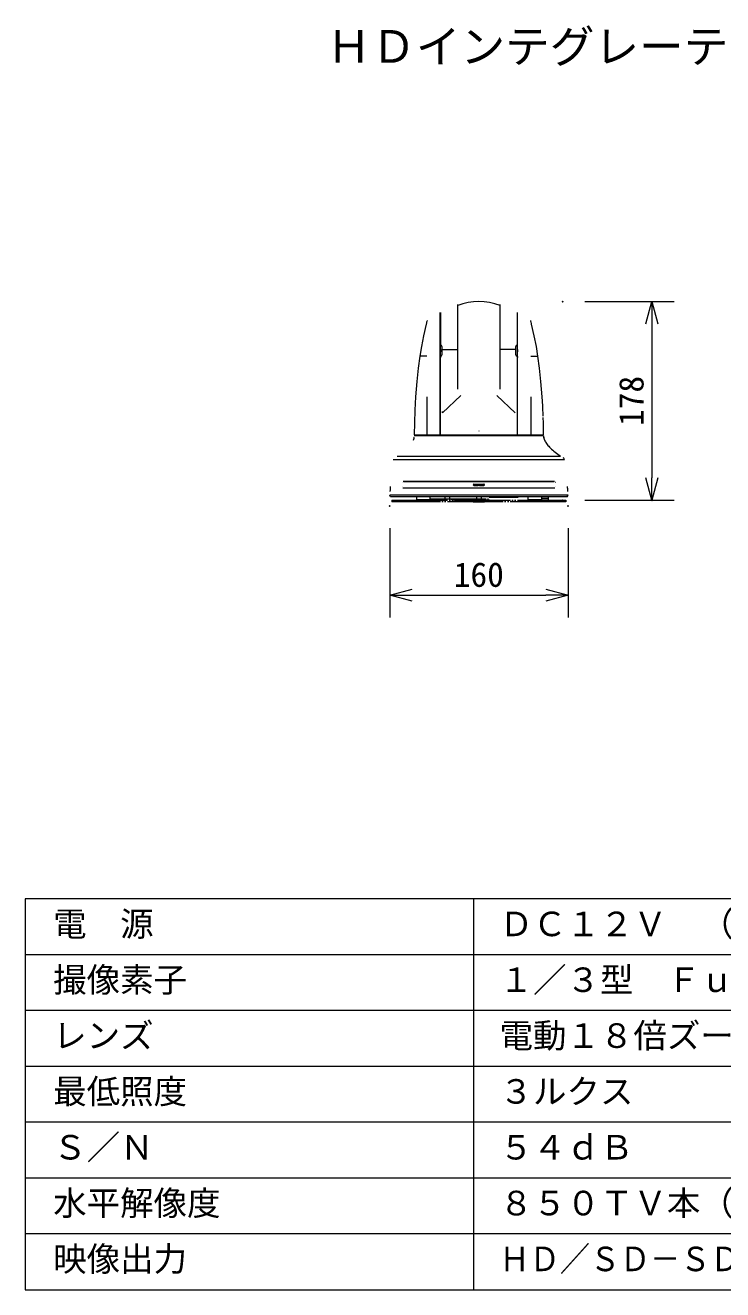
# Model space of a CAD drawing. Units: millimetres, scale not verified. Extents: x -63 to 62, y -56 to 57.
# Drawn here: x -62.5 to 0, y -56.5 to 56.7 of the extents above; entities that cross this region are included whole.
import ezdxf
from ezdxf.enums import TextEntityAlignment as Align

# ---------------------------------------------------------------- set-up
doc = ezdxf.new("R2010")
doc.units = ezdxf.units.MM
doc.header["$LTSCALE"] = 0.125
doc.header["$PDMODE"] = 32
doc.header["$PDSIZE"] = 0.025
doc.linetypes.add('USER1', pattern=[45, 40, -1, 1, -1, 1, -1])
for name, color, linetype, lineweight in [('0-0_0', 7, 'Continuous', 18), ('0-1_WAKU', 1, 'Continuous', 18), ('0-4_GAIKEI', 1, 'Continuous', 18), ('0-5_SUNPO', 7, 'Continuous', 18)]:
    doc.layers.add(name, color=color, linetype=linetype, lineweight=lineweight)
doc.layers.add('0-2_MOJI1', color=7, linetype='Continuous')
doc.layers.add('0-6_DEFPOINTS', color=7, linetype='Continuous')
doc.styles.add('ＭＳ ゴシック', font='')
doc.styles.get('ＭＳ ゴシック').set_extended_font_data('MS Gothic')

# ---------------------------------------------------------------- blocks, each defined once
blk = doc.blocks.new('_OPEN30')
at = {"layer": '0-0_0'}
blk.add_line((0, 0), (-1, 0), dxfattribs=at)
blk.add_lwpolyline([(-1, 0.26795), (0, 0), (-1, -0.26795)], dxfattribs=at)
blk = doc.blocks.new('D5')
at = {"layer": '0-5_SUNPO'}
for p, q in [((-10.4779, 29.2353), (-2.4779, 29.2353)), ((-4.4779, 27.2353), (-4.4779, 13.4453)), ((-10.4779, 11.4453), (-2.4779, 11.4453))]:
    blk.add_line(p, q, dxfattribs=at)
at = {"layer": '0-6_DEFPOINTS'}
for p in [(-12.4779, 29.2353), (-12.4779, 11.4453), (-4.4779, 11.4453)]:
    blk.add_point(p, dxfattribs=at)
at = {"layer": '0-5_SUNPO', "xscale": 2, "yscale": 2}
for p, rotation in [((-4.4779, 29.2353), 90), ((-4.4779, 11.4453), 270)]:
    blk.add_blockref('_OPEN30', p, dxfattribs=dict(at, rotation=rotation))
at = {"layer": '0-5_SUNPO', "style": 'ＭＳ ゴシック'}
blk.add_text('178', height=2.199, rotation=90, dxfattribs=at).set_placement((-4.5679, 18.0903), align=Align.BOTTOM_LEFT)
blk = doc.blocks.new('D4')
at = {"layer": '0-5_SUNPO'}
for p, q in [((-27.9749, 8.9328), (-27.9749, 0.9328)), ((-11.9927, 8.9328), (-11.9927, 0.9328)), ((-25.9749, 2.9328), (-13.9927, 2.9328))]:
    blk.add_line(p, q, dxfattribs=at)
at = {"layer": '0-6_DEFPOINTS'}
for p in [(-27.9749, 10.9328), (-11.9927, 10.9328), (-11.9927, 2.9328)]:
    blk.add_point(p, dxfattribs=at)
at = {"layer": '0-5_SUNPO', "xscale": 2, "yscale": 2, "rotation": 180}
blk.add_blockref('_OPEN30', (-27.9749, 2.9328), dxfattribs=at)
at = {"layer": '0-5_SUNPO', "xscale": 2, "yscale": 2}
blk.add_blockref('_OPEN30', (-11.9927, 2.9328), dxfattribs=at)
at = {"layer": '0-5_SUNPO', "style": 'ＭＳ ゴシック'}
blk.add_text('160', height=2.199, dxfattribs=at).set_placement((-22.2338, 3.0228), align=Align.BOTTOM_LEFT)

msp = doc.modelspace()

# ---------------------------------------------------------------- linework, layer by layer
at = {"layer": '0-1_WAKU', "color": 4}
for p, q in [((62.4894, -21.4907), (-62.5106, -21.4907)), ((-62.5106, -21.4907), (-62.5106, -56.4907)), ((-22.305, -56.4907), (-22.305, -21.4907)), ((-62.5106, -56.4907), (62.4894, -56.4907))]:
    msp.add_line(p, q, dxfattribs=at)
at = {"layer": '0-1_WAKU'}
for p, q in [((62.4894, -26.4907), (-62.5106, -26.4907)), ((62.4894, -31.4907), (-62.5106, -31.4907)), ((62.4894, -36.4907), (-62.5106, -36.4907)), ((62.4894, -41.4907), (-62.5106, -41.4907)), ((62.4894, -46.4907), (-62.5106, -46.4907)), ((62.4894, -51.4907), (-62.5106, -51.4907))]:
    msp.add_line(p, q, dxfattribs=at)
at = {"layer": '0-4_GAIKEI'}
for p, q in [((-23.7616, 24.1675), (-23.7616, 31.747)), ((-19.9616, 24.1674), (-19.9616, 31.747)), ((-25.3316, 20.0088), (-25.3316, 31.0197)), ((-25.3116, 31.0306), (-25.3116, 28.1138)), ((-18.4116, 28.1138), (-18.4116, 31.0306)), ((-18.3916, 20.0088), (-18.3916, 31.0197)), ((-26.5878, 29.9712), (-26.5231, 29.9712)), ((-17.2, 29.9712), (-17.1354, 29.9712)), ((-25.3316, 29.1439), (-25.3116, 29.1439)), ((-25.3316, 28.9088), (-25.3116, 28.9088)), ((-25.3316, 28.699), (-25.3116, 28.699)), ((-25.3116, 28.6688), (-25.3316, 28.6688)), ((-25.3316, 28.4138), (-25.3116, 28.4138)), ((-25.3116, 28.3638), (-25.3316, 28.3638)), ((-18.4116, 29.1439), (-18.3916, 29.1439)), ((-18.4116, 28.9088), (-18.3916, 28.9088)), ((-18.3916, 28.699), (-18.4116, 28.699)), ((-18.3916, 28.6688), (-18.4116, 28.6688)), ((-18.4116, 28.4138), (-18.3916, 28.4138)), ((-18.3916, 28.3638), (-18.4116, 28.3638)), ((-25.3116, 27.7088), (-25.3116, 27.5088)), ((-25.3116, 27.7088), (-25.3066, 27.7088)), ((-25.3116, 27.6788), (-25.3066, 27.6788)), ((-25.3116, 27.5388), (-25.3066, 27.5388)), ((-25.3116, 27.5088), (-25.3066, 27.5088)), ((-25.3066, 27.1088), (-25.3066, 28.1088)), ((-25.1766, 27.9739), (-25.1766, 27.2338)), ((-25.1152, 27.7088), (-23.7616, 27.7088)), ((-18.608, 27.7086), (-19.9616, 27.7087)), ((-18.5466, 27.2338), (-18.5466, 27.9739)), ((-18.4166, 28.1088), (-18.4166, 27.1088)), ((-18.4166, 27.7088), (-18.4116, 27.7088)), ((-18.4166, 27.6788), (-18.4116, 27.6788)), ((-18.4166, 27.5388), (-18.4116, 27.5388)), ((-18.4166, 27.5088), (-18.4116, 27.5088)), ((-18.4116, 27.7088), (-18.4116, 27.5088)), ((-26.5228, 27.1101), (-27.1547, 27.1101)), ((-25.3116, 27.0088), (-25.3316, 27.0088)), ((-25.3116, 26.9088), (-25.3316, 26.9088)), ((-25.3141, 27.0888), (-25.3141, 27.0088)), ((-25.3116, 27.0888), (-25.3141, 27.0888)), ((-25.3116, 20.0588), (-25.3116, 27.1038)), ((-18.4116, 20.0588), (-18.4116, 27.1038)), ((-18.4116, 27.0888), (-18.4091, 27.0888)), ((-18.3916, 27.0088), (-18.4116, 27.0088)), ((-18.3916, 26.9088), (-18.4116, 26.9088)), ((-18.4091, 27.0888), (-18.4091, 27.0088)), ((-17.2004, 27.1101), (-16.5685, 27.1101)), ((-26.5116, 23.4845), (-26.5116, 20.0588)), ((-23.4753, 23.5973), (-25.1152, 22.0532)), ((-18.6079, 22.0532), (-20.2479, 23.5973)), ((-17.2116, 23.4845), (-17.2116, 20.0588)), ((-25.1666, 22.1672), (-25.1667, 22.0532)), ((-25.1152, 22.054), (-25.1152, 22.1672)), ((-21.8617, 20.4211), (-21.8617, 20.3933)), ((-28.6334, 15.9088), (-15.0898, 15.9088)), ((-28.6213, 15.8988), (-15.1019, 15.8988)), ((-18.4786, 15.8988), (-18.4786, 15.9088)), ((-18.4616, 15.8988), (-18.4616, 15.9088)), ((-18.2616, 15.9088), (-18.2616, 15.8988)), ((-18.2176, 15.9088), (-18.2176, 15.8988)), ((-28.7367, 15.4024), (-28.7223, 15.4024)), ((-28.7001, 15.7951), (-28.7145, 15.7951)), ((-15.0545, 15.2888), (-28.6686, 15.2888)), ((-15.0678, 15.2988), (-28.6554, 15.2988)), ((-22.3166, 15.6488), (-22.3393, 15.6488)), ((-22.3393, 15.5488), (-22.3166, 15.5488)), ((-22.3166, 15.6538), (-21.4066, 15.6538)), ((-21.4066, 15.5438), (-22.3166, 15.5438)), ((-22.3116, 15.6538), (-22.3116, 15.6488)), ((-22.3116, 15.6488), (-21.4116, 15.6488)), ((-21.4116, 15.5488), (-22.3116, 15.5488)), ((-22.3116, 15.5438), (-22.3116, 15.5482)), ((-22.3116, 15.5466), (-21.9216, 15.5466)), ((-22.2116, 15.6538), (-22.2116, 15.6488)), ((-22.2116, 15.651), (-21.5116, 15.651)), ((-21.9216, 15.5438), (-21.9216, 15.5488)), ((-21.8016, 15.5438), (-21.8016, 15.5488)), ((-21.8016, 15.5466), (-21.4116, 15.5466)), ((-21.5116, 15.6538), (-21.5116, 15.6488)), ((-21.4116, 15.6538), (-21.4116, 15.6488)), ((-21.4116, 15.5488), (-21.4116, 15.5438)), ((-21.3839, 15.6488), (-21.4066, 15.6488)), ((-21.4066, 15.5488), (-21.3838, 15.5488)), ((-18.4786, 15.2888), (-18.4786, 15.2988)), ((-18.4616, 15.2888), (-18.4616, 15.2988)), ((-18.3616, 15.2988), (-18.3616, 15.2888)), ((-18.2616, 15.2988), (-18.2616, 15.2888)), ((-18.2176, 15.2988), (-18.2176, 15.2888)), ((-15.0087, 15.7951), (-15.0231, 15.7951)), ((-15.0009, 15.4024), (-14.9865, 15.4024)), ((-13.8705, 14.6634), (-29.8527, 14.6634)), ((-27.4616, 14.5088), (-27.4616, 14.2428)), ((-26.2616, 14.2428), (-27.4616, 14.2428)), ((-26.2616, 14.5088), (-26.2616, 14.2428)), ((-20.4776, 14.4826), (-20.5498, 14.4826)), ((-20.4776, 14.4826), (-20.4768, 14.4828)), ((-20.4322, 14.5088), (-20.4768, 14.4828)), ((-17.4616, 14.5088), (-17.4616, 14.2428)), ((-16.2616, 14.2428), (-17.4616, 14.2428)), ((-16.2616, 14.5088), (-16.2616, 14.2428))]:
    msp.add_line(p, q, dxfattribs=at)
at = {"layer": '0-4_GAIKEI', "color": 7}
for p, q in [((-16.1421, 22.6808), (-16.1914, 23.4849)), ((-16.1234, 22.317), (-16.1394, 22.6299)), ((-16.0979, 21.7288), (-16.0997, 21.7288)), ((-16.0614, 19.9888), (-27.6618, 19.9888)), ((-27.6616, 20.0588), (-16.0616, 20.0588)), ((-27.4916, 20.0088), (-27.4916, 19.9888)), ((-25.3316, 20.0088), (-27.4916, 20.0088)), ((-16.2316, 20.0088), (-18.3916, 20.0088)), ((-16.2316, 20.0088), (-16.2316, 19.9888)), ((-16.0614, 19.9888), (-16.0566, 19.9149)), ((-16.0566, 19.9149), (-16.0457, 19.8402)), ((-16.0441, 19.8321), (-16.0505, 19.8684)), ((-16.0457, 19.8402), (-16.0286, 19.7647)), ((-16.0223, 19.7419), (-16.0441, 19.8321)), ((-16.0286, 19.7647), (-16.0054, 19.6884)), ((-15.9914, 19.6499), (-16.0223, 19.7419)), ((-16.0054, 19.6884), (-15.976, 19.6112)), ((-15.9595, 19.5735), (-15.9914, 19.6499)), ((-29.1893, 18.1722), (-14.5339, 18.1722)), ((-29.5422, 17.8666), (-14.181, 17.8666)), ((-13.8897, 14.9919), (-13.8978, 15.1263)), ((-29.7728, 14.5088), (-29.8527, 14.6634)), ((-13.9504, 14.5088), (-29.7728, 14.5088)), ((-13.9504, 14.5088), (-13.8705, 14.6634))]:
    msp.add_line(p, q, dxfattribs=at)
at = {"layer": '0-4_GAIKEI', "linetype": 'USER1'}
for p, q in [((-29.6616, 14.2188), (-14.0616, 14.2188)), ((-29.6616, 14.2188), (-29.6616, 14.0588)), ((-14.0616, 14.0588), (-29.6616, 14.0588)), ((-26.8787, 14.2428), (-26.9116, 14.2188)), ((-26.2102, 14.3488), (-20.9863, 14.3488)), ((-24.9149, 14.5088), (-24.9149, 14.3488)), ((-24.4966, 14.5088), (-24.4966, 14.3488)), ((-24.4116, 14.3488), (-24.197, 14.2488)), ((-24.197, 14.2488), (-20.9139, 14.2488)), ((-23.6616, 14.2188), (-23.6616, 14.2488)), ((-23.1616, 14.2188), (-23.1616, 14.2488)), ((-22.3616, 14.0588), (-22.3616, 14.0578)), ((-22.3616, 14.0578), (-21.3616, 14.0578)), ((-22.0389, 14.3488), (-22.0389, 14.5088)), ((-21.634, 14.3488), (-21.634, 14.5088)), ((-21.3616, 14.0588), (-21.3616, 14.0578)), ((-20.9366, 14.4781), (-18.3385, 14.4781)), ((-16.6416, 14.2428), (-16.6416, 14.2188)), ((-15.6416, 14.4988), (-16.2616, 14.4988)), ((-15.6416, 14.3388), (-16.2616, 14.3388)), ((-16.0166, 14.5088), (-16.0166, 14.4988)), ((-15.6416, 14.4988), (-15.6416, 14.2188)), ((-14.0616, 14.2188), (-14.0616, 14.0588))]:
    msp.add_line(p, q, dxfattribs=at)
at = {"layer": '0-4_GAIKEI', "color": 7}
for points in [[(-26.5878, 29.9712), (-26.8227, 28.9395), (-27.0096, 27.9898), (-27.1547, 27.1101)], [(-26.5232, 30.2351), (-26.5447, 30.148), (-26.5675, 30.055), (-26.5878, 29.9712)], [(-17.1354, 29.9712), (-17.1557, 30.055), (-17.1785, 30.148), (-17.2, 30.2351)], [(-16.5685, 27.1101), (-16.7136, 27.9898), (-16.9005, 28.9395), (-17.1354, 29.9712)], [(-27.1547, 27.1101), (-27.298, 26.0436), (-27.4231, 24.8556), (-27.5317, 23.4849)], [(-16.1914, 23.4849), (-16.3001, 24.8556), (-16.4252, 26.0436), (-16.5685, 27.1101)], [(-27.5317, 23.4849), (-27.6016, 22.281), (-27.6446, 21.1336), (-27.6616, 20.0588)], [(-16.1394, 22.6299), (-16.1397, 22.6327), (-16.1426, 22.6398), (-16.1454, 22.6425)], [(-16.0979, 21.7288), (-16.1089, 22.0013), (-16.1234, 22.317)], [(-16.0616, 20.0588), (-16.0786, 21.1336), (-16.0944, 21.6343)], [(-27.6732, 19.8651), (-27.679, 19.8321), (-27.7009, 19.7419), (-27.7318, 19.6499), (-27.7636, 19.5737)], [(-15.976, 19.6112), (-15.9404, 19.5332), (-15.8987, 19.4544), (-15.8508, 19.3747), (-15.7968, 19.2942), (-15.7366, 19.2129), (-15.6703, 19.1308), (-15.5977, 19.0478), (-15.5191, 18.964), (-15.4342, 18.8793), (-15.3433, 18.7938), (-15.2461, 18.7075), (-15.1428, 18.6204), (-15.0333, 18.5324), (-14.9177, 18.4436)], [(-14.9177, 18.4436), (-14.7959, 18.354), (-14.668, 18.2635), (-14.5339, 18.1722)], [(-14.181, 17.8666), (-14.2047, 17.9242), (-14.2507, 17.9736), (-14.3006, 18.0149), (-14.3077, 18.0203)], [(-29.8055, 15.4485), (-29.8098, 15.3809), (-29.8173, 15.2598), (-29.8243, 15.1443), (-29.8334, 14.9932)], [(-13.8978, 15.1263), (-13.9039, 15.2263), (-13.9103, 15.3305), (-13.9179, 15.4528)]]:
    msp.add_lwpolyline(points, dxfattribs=at)
for centre, radius, start, end in [((-21.8616, 26.8088), 5.2, 68.5694, 111.4306), ((-26.397, 30.2039), 0.13, 125.30238, 166.08135), ((-17.3262, 30.2039), 0.13, 13.91865, 54.69884), ((-27.5416, 20.0088), 0.05, 0, 90), ((-16.1816, 20.0088), 0.05, 90, 180)]:
    msp.add_arc(centre, radius, start, end, dxfattribs=at)
at = {"layer": '0-4_GAIKEI'}
for centre, radius, start, end in [((-25.2416, 28.3888), 0.1336, 122.35649, 133.41574), ((-25.2416, 28.3888), 0.175, 113.70615, 121.65621), ((-25.2416, 28.3888), 0.2, 110.627, 117.11261), ((-25.2416, 28.3888), 0.215, 109.22631, 114.94688), ((-25.3577, 28.5739), 0.1, 71.68055, 74.79661), ((-25.3549, 29.0945), 0.06, 43.63169, 55.69812), ((-18.4816, 28.3888), 0.2, 62.88739, 69.3842), ((-18.4816, 28.3888), 0.215, 65.05312, 70.80562), ((-18.4816, 28.3888), 0.1336, 46.80265, 57.82419), ((-18.4816, 28.3888), 0.175, 58.43187, 65.76106), ((-25.2416, 28.3888), 0.1336, 226.58426, 237.64351), ((-25.2416, 28.3888), 0.175, 238.34379, 246.29385), ((-25.2416, 28.3888), 0.2, 242.88739, 249.373), ((-25.2416, 28.3888), 0.215, 245.05312, 250.77369), ((-25.3166, 27.9739), 0.14, 0, 87.95329), ((-25.3166, 27.9691), 0.14, 0, 85.90396), ((-25.3066, 27.2388), 0.13, 270, 0), ((-18.4066, 27.9739), 0.14, 92.04671, 180), ((-18.4066, 27.9691), 0.14, 94.09604, 180), ((-18.4166, 27.2388), 0.13, 180, 270), ((-18.4816, 28.3888), 0.2, 290.6158, 297.11261), ((-18.4816, 28.3888), 0.215, 289.19438, 294.94688), ((-18.4816, 28.3888), 0.1336, 302.17581, 313.19735), ((-18.4816, 28.3888), 0.175, 294.23894, 301.56813), ((-22.3166, 15.5988), 0.055, 90, 270), ((-22.3116, 15.5988), 0.05, 90, 270), ((-21.4116, 15.5988), 0.05, 270, 90), ((-21.4066, 15.5988), 0.055, 270, 90)]:
    msp.add_arc(centre, radius, start, end, dxfattribs=at)

# ---------------------------------------------------------------- block references
at = {"layer": '0-5_SUNPO'}
for name in ['D5', 'D4']:
    msp.add_blockref(name, (-1.8777, 2.7735), dxfattribs=at)

# ---------------------------------------------------------------- texts
at = {"layer": '0-2_MOJI1', "style": 'ＭＳ ゴシック'}
for s, height, p in [('ＨＤインテグレーテッドカメラ', 2.933, (-35.5106, 52.5093)), ('電\u3000源', 2.199, (-60.0106, -25.4907)), ('ＤＣ１２Ｖ\u3000（ＡＣアダプター添付）', 2.199, (-20.0106, -25.4907)), ('撮像素子', 2.199, (-60.0106, -30.4907)), ('１／３型\u3000Ｆｕｌｌ－ＨＤ\u3000ＭＯＳ', 2.199, (-20.0106, -30.4907)), ('レンズ', 2.199, (-60.0106, -35.4907)), ('電動１８倍ズーム\u3000Ｆ１．６－２．８', 2.199, (-20.0106, -35.4907)), ('最低照度', 2.199, (-60.0106, -40.4907)), ('３ルクス', 2.199, (-20.0106, -40.4907)), ('Ｓ／Ｎ', 2.199, (-60.0106, -45.4907)), ('５４ｄＢ', 2.199, (-20.0106, -45.4907)), ('水平解像度', 2.199, (-60.0106, -50.4907)), ('８５０ＴＶ本（中心部）', 2.199, (-20.0106, -50.4907)), ('映像出力', 2.199, (-60.0106, -55.4907))]:
    msp.add_text(s, height=height, dxfattribs=at).set_placement(p, align=Align.BOTTOM_LEFT)
at = {"layer": '0-2_MOJI1', "style": 'ＭＳ ゴシック', "width": 0.9}
msp.add_text('ＨＤ／ＳＤ－ＳＤＩ、アナログコンポーネント、ＶＢＳ', height=2.199, dxfattribs=at).set_placement((-20.0106, -55.4907), align=Align.BOTTOM_LEFT)

doc.saveas('drawing.dxf')
